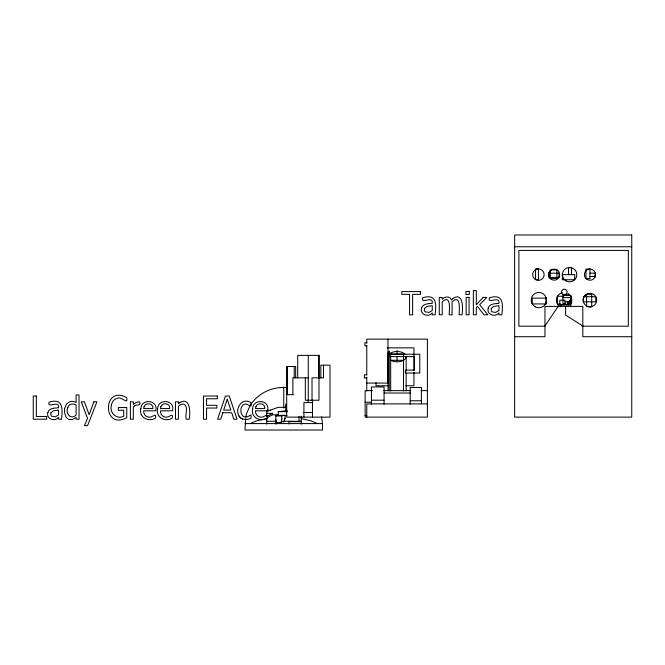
<?xml version="1.0" encoding="UTF-8"?>
<svg xmlns="http://www.w3.org/2000/svg" width="665" height="665" viewBox="0 0 665 665"><rect width="100%" height="100%" fill="white"/><g stroke="black" fill="none" stroke-linecap="round" stroke-linejoin="round"><path stroke-width="1" d="M583.429 298.361A6.75 6.75 0 0 0 586.58 305.958L589.955 306.856L591.7 306.632L591.7 294.262L586.58 294.262C584.003 295.767 582.673 298.967 583.429 301.852L595.807 301.852L595.807 296.731L583.429 296.731L583.429 301.852M321.586 416.988L322.508 423.588L322.508 430.014L244.994 430.014L245.659 418.875M245.925 416.988L246.316 414.162L250.19 405.367M276.008 422.45L281.278 422.45L281.977 418.551M281.278 422.45L281.977 415.351L285.069 415.351L285.069 418.551L283.922 421.818L281.278 421.818M283.922 421.818L285.069 418.002M545.475 303.93L546.239 302.085L546.239 298.128L532.216 298.128L532.216 303.93L546.239 303.93L546.239 298.128M594.809 277.446L595.375 273.19L589.955 273.19M560.437 306.39L561.235 304.553M544.959 325.966L558.151 306.39M549.39 277.405A5.519 5.519 0 0 0 556.938 279.425A5.519 5.519 0 0 0 558.957 271.877A5.519 5.519 0 0 0 551.418 269.857C548.351 271.553 547.752 276.116 550.271 278.544L556.938 278.544L556.938 269.857L550.271 269.857L550.271 278.544M250.805 404.611C258.427 392.882 272.958 386.265 286.765 387.637M266.756 416.548L272.492 413.298L272.492 414.769L266.756 418.019L266.756 424.162M250.19 423.572L256.349 420.903L267.18 418.468M266.756 411.419L278.236 407.329L285.734 407.329M272.492 414.769L278.236 414.769L278.236 411.652L287.238 410.737M568.883 294.728L563.554 294.811L563.587 296.499M514.635 246.765L631.75 246.765M589.955 276.532L595.375 276.532L595.375 273.19M563.604 296.241L557.42 296.241L557.42 303.98L560.512 303.98M562.939 297.604L570.886 297.604M570.886 300.231L569.589 300.231L569.589 303.88L568.475 303.88L568.475 304.894M569.589 301.353L570.886 301.353M564.984 301.827L568.949 301.827L566.514 304.894L564.984 303.681L563.92 303.681L563.92 304.894M569.14 303.074L570.886 303.074M591.7 306.632L586.58 306.632L586.58 294.262M544.702 326.199L518.891 326.199L518.891 250.406L628.342 250.406L628.342 326.199L581.875 326.199M514.635 336.706L544.959 336.706L544.959 306.39L582.814 306.39L582.814 336.706L631.75 336.706M366.764 342.699L364.927 342.699L364.927 345.808L366.764 345.808M387.304 347.853L413.954 347.853L413.954 370.405M389.233 354.013L390.679 354.013L390.679 390.97M390.255 354.221L419.773 354.221L419.773 373.032L405.384 373.032L405.384 370.122L414.337 370.122L414.337 356.606L390.239 356.606M403.497 360.314L390.679 360.314A9.069 5.162 0 0 0 400.554 361.428A9.069 5.162 0 0 0 406.149 356.664L406.149 371.161M366.764 374.769L364.387 374.769L364.387 377.961L366.764 377.961M308.261 377.853L292.883 377.853L292.883 394.678M366.764 383.073L387.961 383.073L387.961 339.133M388.327 385.783L376.024 385.783L376.024 382.707M405.758 385.783L413.954 385.783L413.954 372.458M372.392 390.638L365.127 390.638L365.127 417.13L427.404 417.13L427.404 339.133L366.764 339.133L366.764 343.24M383.805 390.638L410.795 390.638M421.178 390.638L427.404 390.638M384.079 393.023L410.189 393.023M293.24 394.678L287.371 394.678L287.371 366.49M371.436 400.197L384.079 400.197M410.189 400.779L421.411 400.779M365.127 402.2L371.436 402.2M312.459 402.591L303.922 402.591L303.922 417.071M427.404 403.879L366.764 403.879L366.764 417.13M270.58 410.363L266.756 410.363L266.756 416.348M278.236 411.652L287.238 411.652M303.922 412.475L312.459 412.475M266.756 413.298L272.492 413.298M286.939 415.425L275.842 415.425L275.842 421.269M365.127 415.45L366.764 415.45M275.842 415.982L281.977 415.982M275.842 419.515L276.008 424.237M266.756 421.269L276.008 421.269M283.922 421.269L301.237 421.269M289.026 421.66L301.237 421.66M244.994 423.588L322.508 423.588M301.262 418.601L311.162 420.903L317.321 423.572M242.625 419.041L247.438 419.482L251.054 418.227L251.054 414.943L247.264 416.913L244.753 416.947L242.9 416.091L241.171 413.273L240.838 410.529L241.179 407.745L242.958 404.91L245.867 403.946L251.054 406.032L251.054 402.741C240.339 395.559 231.994 414.295 242.625 419.041A6.733 6.733 0 0 1 239.101 416.099M582.814 325.966L565.599 315.085L565.599 306.39M389.233 352.94L390.679 354.013M565.732 294.354L566.721 295.759M570.121 303.597L570.828 306.39M571.459 274.637L571.459 267.663L568.533 267.663L568.533 274.637M570.819 296.241L570.819 303.98A7.739 7.739 0 0 0 567.993 293.406M568.475 301.353L568.475 303.074M567.91 301.162L567.91 304.894M564.984 303.681L564.984 300.231L559.789 300.231L559.789 304.894L570.886 304.894L570.886 295.559L562.939 295.559L562.939 304.894M563.629 294.628L563.629 295.809M421.411 403.879L421.411 387.529L410.189 387.529L410.189 404.229M406.149 373.231L406.149 390.845M403.497 390.97L403.497 354.079L389.233 354.079A9.069 5.162 0 0 1 404.935 354.079M397.088 350.364L397.088 354.512M397.088 356.59L397.088 360.738M389.233 390.912L389.233 350.979A9.069 5.162 0 0 0 389.233 356.141M388.019 353.564L388.019 390.845M384.079 404.229L384.079 386.955L371.436 386.955L371.436 404.245M366.764 345.293L366.764 375.052M366.764 377.105L366.764 391.078M323.506 365.16L323.506 377.853L312.018 377.853L312.018 400.23M320.846 377.853L320.846 365.16L329.998 365.16L329.998 417.13L286.69 417.13L286.69 366.49L295.667 366.49L295.667 377.853M319.358 377.853L319.358 355.368L297.704 355.368L297.704 377.853M318.984 377.853L318.984 400.23L305.335 400.23L305.335 377.853M318.535 355.368L318.535 377.853M312.459 400.23L312.459 417.071M308.261 355.368L308.261 400.23M308.128 400.23L308.128 402.591M301.237 416.282L301.237 424.253M299.05 416.398L299.05 421.269M294.213 366.49L294.213 377.57M289.026 421.269L289.026 424.054M285.734 404.121L285.734 410.505M283.756 387.146L283.756 408.019M548.841 276.066A5.519 5.519 0 0 1 550.271 270.738M560.254 306.806A7.739 7.739 0 0 1 562.116 292.633M584.111 296.731A6.75 6.75 0 0 1 592.806 293.988A6.75 6.75 0 0 1 596.297 302.417A6.75 6.75 0 0 1 588.209 306.632M111.363 405.5C109.368 412.815 116.55 419.848 123.715 416.248L123.715 410.255L118.353 410.255L118.353 407.545L126.766 407.545L126.766 417.662C102.344 430.854 102.352 384.594 126.674 397.587C128.495 405.825 121.088 395.584 117.115 398.418C113.823 399.1 111.745 402.325 111.363 405.5M64.58 408.51L64.547 412.707L66.226 417.371A5.586 5.586 0 0 0 69.534 419.54L72.452 419.524L76.101 417.429L76.101 419.208L79.027 419.208L79.027 394.968L76.101 394.968L76.101 402.508A7.905 7.905 0 0 0 70.34 401.485L66.658 403.755L64.58 408.51M140.847 408.593C138.47 417.188 148.603 422.508 155.411 418.152C157.073 411.444 151.263 418.859 148.154 416.955C145.203 416.606 143.499 413.588 143.682 410.812L155.735 410.812C158.686 400.014 141.387 397.919 140.847 408.593M157.63 408.593C155.261 417.188 165.394 422.508 172.193 418.152C173.864 411.444 168.054 418.859 164.945 416.955C161.994 416.606 160.282 413.588 160.473 410.812L172.526 410.812C175.477 400.014 158.179 397.919 157.63 408.593M252.658 408.593C250.289 417.188 260.422 422.508 267.222 418.152C268.893 411.444 263.082 418.859 259.965 416.955C257.014 416.606 255.31 413.588 255.493 410.812L267.546 410.812C270.497 400.014 253.199 397.919 252.658 408.593M67.772 407.761C65.012 413.572 71.088 420.313 76.101 414.968L76.101 404.943C73.158 403.115 68.428 403.904 67.772 407.761M47.863 412.491C45.877 418.925 54.763 422.184 58.603 417.354L58.603 419.208L61.521 419.208C62.743 408.061 62.984 397.911 49.094 402.184C46.633 409.183 59.675 399.441 58.603 407.761C54.863 408.069 49.168 407.994 47.863 412.491M421.519 308.078C419.54 314.52 428.418 317.779 432.258 312.941L432.258 314.794L435.176 314.794C436.398 303.656 436.639 293.498 422.749 297.77C420.288 304.778 433.331 295.027 432.258 303.348C428.518 303.664 422.824 303.581 421.519 308.078M488.226 308.078C486.248 314.52 495.126 317.779 498.974 312.941L498.974 314.794L501.884 314.794C503.106 303.656 503.347 293.498 489.457 297.77C486.996 304.778 500.038 295.027 498.974 303.348C495.226 303.664 489.531 303.581 488.226 308.078M50.889 412.799L50.906 415.284L51.538 416.232L55.32 416.847L58.603 414.927L58.603 410.097L53.391 410.812L50.889 412.799M424.544 308.385L424.561 310.879L425.193 311.819L428.975 312.434L432.258 310.513L432.258 305.684L427.046 306.399L424.544 308.385M491.252 308.385L491.269 310.879L491.901 311.819L495.683 312.434L498.974 310.513L498.974 305.684L493.754 306.399L491.252 308.385M144.114 406.631L143.682 408.568L152.883 408.568C153.731 403.223 145.776 402.001 144.114 406.631M160.905 406.631L160.473 408.568L169.675 408.568C170.523 403.223 162.568 402.001 160.905 406.631M255.934 406.631L255.493 408.568L264.695 408.568C265.543 403.223 257.596 402.001 255.934 406.631M222.817 412.732L220.714 419.208L217.596 419.208L225.418 396.016L229.217 396.016L237.039 419.208L233.781 419.208L231.678 412.732L222.817 412.732M227.239 399.166L223.673 410.097L230.822 410.097L227.239 399.166M93.881 401.81L89.152 414.694L84.397 401.81L81.238 401.81L87.564 418.368L84.447 425.625L87.581 425.625L96.94 401.81L93.881 401.81M483.181 297.396L476.29 304.753L476.29 290.563L473.364 290.563L473.364 314.794L476.29 314.794L476.29 307.521L477.445 306.399L483.937 314.794L487.786 314.794L479.673 304.67L486.822 297.396L483.181 297.396M452.84 298.618L451.527 299.923C450.097 295.9 444.486 296.282 442.217 299.333L442.217 297.396L439.282 297.396L439.282 314.794L442.217 314.794L442.217 301.81C451.435 293.656 449.299 310.497 449.158 314.794L452.092 314.794L452.025 301.852C461.252 293.606 459.224 310.414 459.033 314.794L461.967 314.794C463.197 309.549 463.405 291.071 452.84 298.618M134.413 405.966L133.341 406.855L133.341 419.208L130.406 419.208L130.406 401.81L133.341 401.81L133.341 404.395L136.134 402.392L139.633 401.901C141.529 406.855 136.433 403.68 134.413 405.966M179.716 402.707L178.411 403.738L178.411 401.81L175.485 401.81L175.485 419.208L178.411 419.208L178.411 406.215L180.681 404.702A4.996 4.996 0 0 1 183.914 404.195C188.918 406.747 184.737 415.035 186.233 419.208L189.159 419.208C190.439 413.455 190.531 396.107 179.716 402.707M536.929 269.092L535.541 269.666A5.744 5.744 0 0 0 534.718 279.042A5.744 5.744 0 0 0 543.812 276.607A5.744 5.744 0 0 0 538.409 268.901L535.541 268.901L535.541 279.616L538.409 279.616L538.409 268.901L536.929 269.092M631.75 234.986L514.635 234.986L514.635 417.13L631.75 417.13L631.75 234.986M589.955 269.034L585.99 269.034L585.99 278.602L589.955 278.602L589.955 269.034M558.957 273.207L548.841 273.207L548.841 277.405L558.957 277.405L558.957 273.207M574.701 274.637L562.374 274.637L562.374 279.749L574.701 279.749L574.701 274.637M469.266 291.453L465.932 291.453L465.932 294.487L469.266 294.487L469.266 291.453M420.438 291.603L401.785 291.603L401.785 294.346L409.565 294.346L409.565 314.794L412.649 314.794L412.649 294.346L420.438 294.346L420.438 291.603M469.066 297.396L466.14 297.396L466.14 314.794L469.066 314.794L469.066 297.396M36.334 396.016L33.25 396.016L33.25 419.208L46.691 419.208L46.691 416.465L36.334 416.465L36.334 396.016M217.347 396.016L203.473 396.016L203.473 419.208L206.557 419.208L206.557 408.044L216.898 408.044L216.898 405.301L206.557 405.301L206.557 398.759L217.347 398.759L217.347 396.016M565.981 280.896A7.224 7.224 0 0 0 576.813 274.637A7.224 7.224 0 0 0 565.981 268.386A7.224 7.224 0 0 0 565.981 280.896M562.956 294.354A2.776 2.776 0 0 0 567.12 291.952A2.776 2.776 0 0 0 562.956 289.541A2.776 2.776 0 0 0 562.956 294.354M535.017 306.731A7.656 7.656 0 0 0 546.497 300.106A7.656 7.656 0 0 0 535.017 293.481A7.656 7.656 0 0 0 535.017 306.731M587.153 279.5A5.611 5.611 0 0 0 595.566 274.637A5.611 5.611 0 0 0 587.153 269.782A5.611 5.611 0 0 0 587.153 279.5"/></g></svg>
